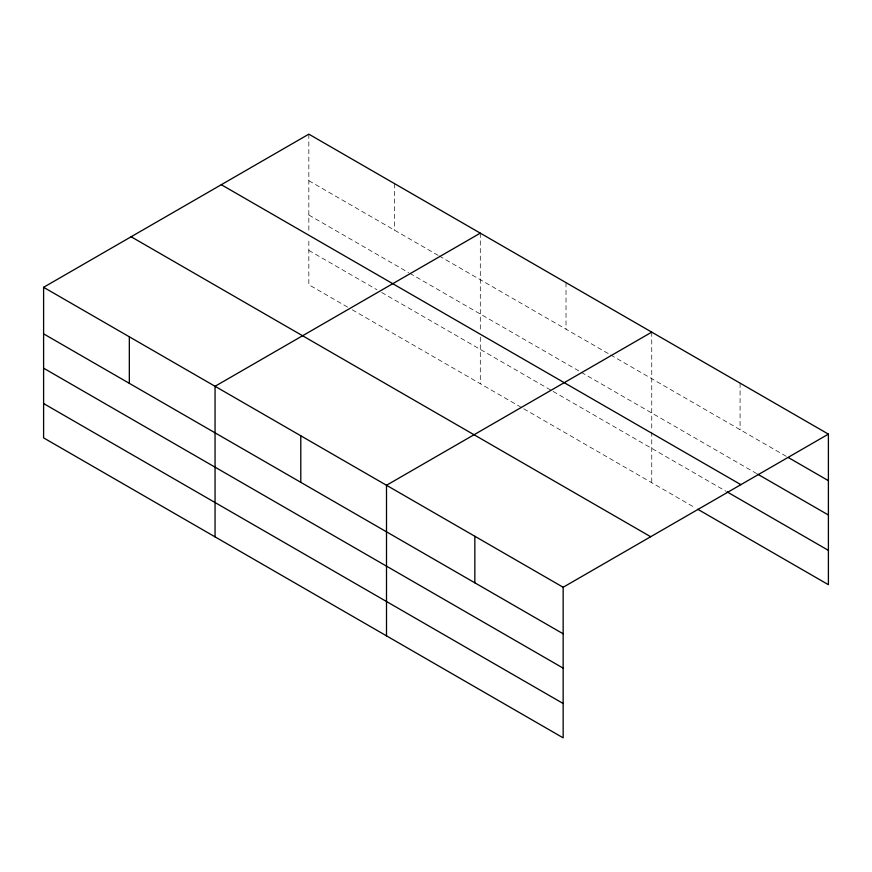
<?xml version="1.0" encoding="UTF-8"?>
<svg xmlns="http://www.w3.org/2000/svg" width="872" height="872" viewBox="0 0 872 872"><rect width="100%" height="100%" fill="white"/><g stroke="black" fill="none" stroke-linecap="round" stroke-linejoin="round"><path stroke-width="0.65" stroke-dasharray="4.36 3.27" d="M308.841 180.711L438.017 255.289M439.194 255.965L609.474 354.272M610.651 354.959L787.187 456.874M308.841 215.035L408.663 272.663M409.84 273.35L580.12 371.657M581.286 372.333L756.558 473.529M308.841 250.406L376.955 289.733M381.653 292.447L551.932 390.754M553.11 391.43L725.94 491.219M347.601 307.108L308.841 284.741L308.841 238.165M352.299 309.822L522.579 408.129M523.745 408.815L695.322 507.875M740.077 383.135L740.077 429.678M651.755 332.134L651.755 430.703M651.755 432.054L651.755 482.717M566.026 282.648L566.026 329.191M480.298 233.151L480.298 331.709M480.298 337.148L480.298 383.724M394.569 183.654L394.569 230.197M308.841 134.157L308.841 232.726"/><path stroke-width="1.31" d="M43.6 287.302L563.159 587.259L563.159 737.843L43.6 437.875L43.6 287.302L308.841 134.157L828.4 434.125L828.4 584.698L697.676 509.226M480.298 233.151L215.057 386.285L215.057 536.858M651.755 332.134L386.503 485.279L386.503 635.852M563.159 587.259L828.4 434.125M788.364 457.549L828.4 480.668M757.735 474.205L828.4 515.003M221.314 184.701L740.873 484.658M727.117 491.895L828.4 550.374M131.127 236.759L650.686 536.727M43.6 333.845L563.159 633.802M43.6 368.18L563.159 668.137M43.6 403.54L563.159 703.508M474.837 536.269L474.837 582.812M300.786 435.782L300.786 482.325M129.329 336.788L129.329 383.342"/></g></svg>
